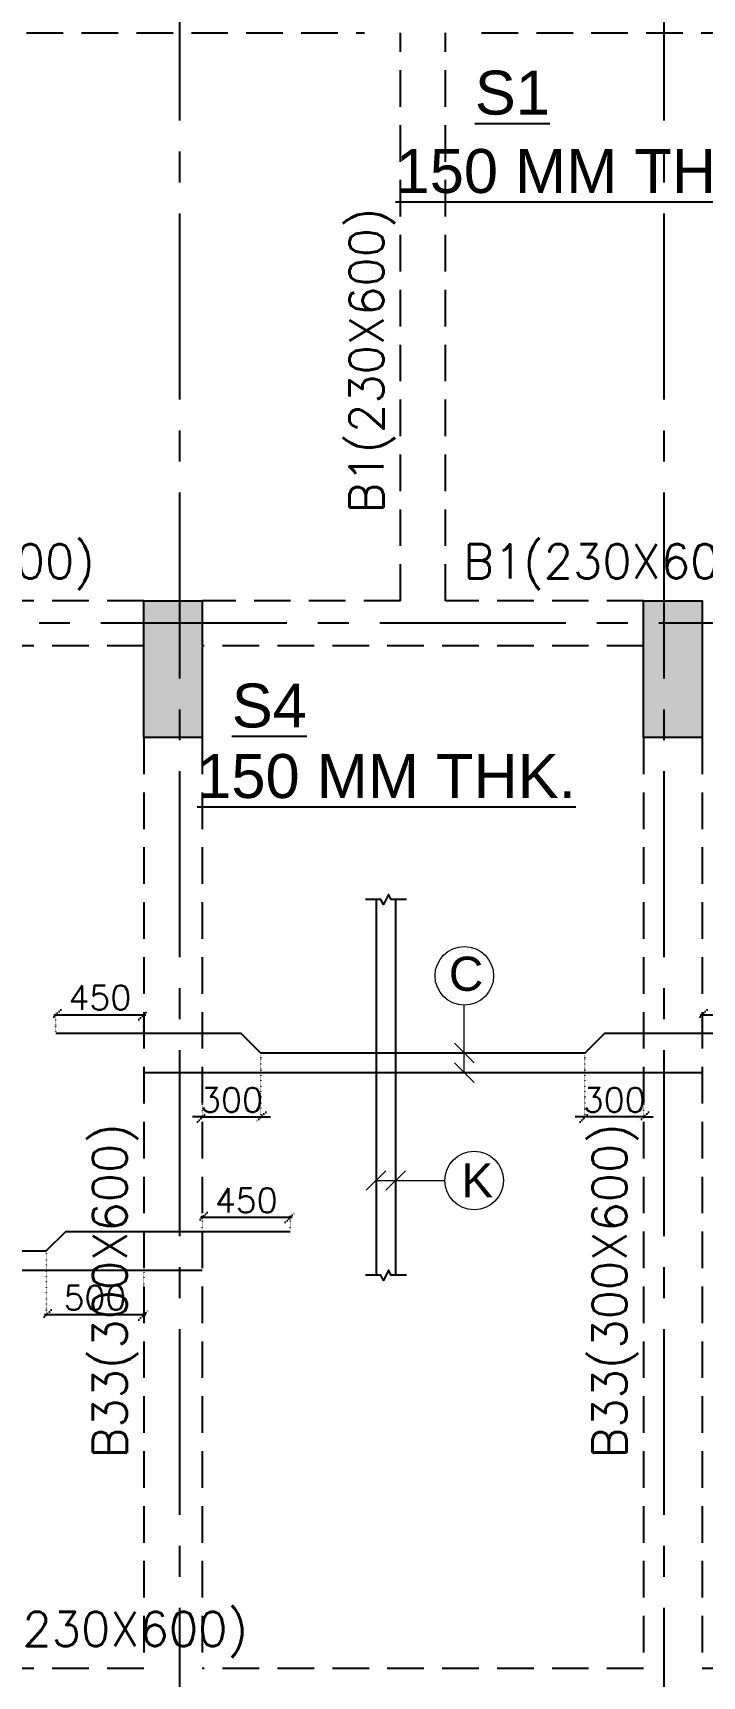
# Model space of a CAD drawing. Header units: millimetres. Extents: x 1921121 to 2008675, y -1544779 to -1482871.
# Drawn here: x 1935724 to 1939152, y -1498319 to -1489900 of the extents above; entities that cross this region are included whole.
import ezdxf

# ---------------------------------------------------------------- set-up
doc = ezdxf.new("R2010")
doc.units = ezdxf.units.MM
doc.header["$MEASUREMENT"] = 0
doc.header["$PDMODE"] = 98
for name, pattern in [('1', [0]), ('ACAD_ISO02W100', [15, 12, -3]), ('CENTER2', [28.575000000000003, 19.05, -3.175, 3.175, -3.175]), ('DOT', [0.25, 0, -0.25]), ('HIDDEN', [0.375, 0.25, -0.125])]:
    doc.linetypes.add(name, pattern=pattern)
for name, color, linetype in [('BEAM NO', 7, '1'), ('BEAM-230X600', 150, 'Continuous'), ('BEAM-300X600', 4, 'Continuous'), ('DIM', 191, 'Continuous'), ('Gabion Wall', 7, 'Continuous'), ('s-steel', 1, 'Continuous'), ('SLAB NO.', 4, 'Continuous'), ('STR.COLUMN', 1, 'Continuous')]:
    doc.layers.add(name, color=color, linetype=linetype)
for name, color, linetype, lineweight in [('BRICK WALL_MOFA', 8, 'Continuous', 30), ('CENTER_LINE', 8, 'CENTER2', 25), ('DIMENSION_MOFA', 62, 'HIDDEN', 15), ('GRID', 252, 'ACAD_ISO02W100', 9), ('LEADER', 191, 'Continuous', 15), ('SLAB STEEL MARK', 133, 'Continuous', 30)]:
    doc.layers.add(name, color=color, linetype=linetype, lineweight=lineweight)
doc.styles.add('DEEPAK', font='arial.ttf')
doc.styles.add('ROMANS', font='romans.shx')
doc.styles.add('RS', font='romans.shx', dxfattribs={"width": 0.9})
doc.styles.add('style1', font='arial.ttf')
doc.dimstyles.new('KRUNAL-MM', dxfattribs={"dimtxt": 50, "dimasz": 35, "dimexe": 25, "dimexo": 0, "dimgap": 15, "dimtad": 1, "dimdec": 0, "dimzin": 0, "dimdsep": 46, "dimtxsty": 'RS', "dimblk": 'OBLIQUE', "dimcen": 0, "dimdle": 25, "dimclrd": 256, "dimclre": 256, "dimclrt": 7, "dimadec": 0, "dimazin": 0, "dimtfac": 1, "dimtdec": 0, "dimtix": 1, "dimtmove": 0, "dimatfit": 2, "dimfxl": 1, "dimtolj": 1, "dimtzin": 0, "dimlwd": -1, "dimlwe": -1, "dimarcsym": 0})
doc.dimstyles.new('pag', dxfattribs={"dimtxt": 180, "dimasz": 150, "dimexe": 100, "dimexo": 0, "dimgap": 50, "dimtad": 1, "dimdec": 0, "dimzin": 0, "dimdsep": 46, "dimtxsty": 'ROMANS', "dimblk": 'OBLIQUE', "dimcen": 0, "dimdle": 100, "dimclrd": 256, "dimclre": 256, "dimclrt": 256, "dimadec": 0, "dimazin": 0, "dimtfac": 1, "dimtdec": 0, "dimtmove": 2, "dimatfit": 3, "dimfxl": 1, "dimtolj": 1, "dimtzin": 0, "dimlwd": -1, "dimlwe": -1, "dimarcsym": 0})

# ---------------------------------------------------------------- blocks, each defined once
blk = doc.blocks.new('FIRST FLOOR COLUMNS')
at = {"layer": 'CENTER_LINE', "ltscale": 50}
for p, q in [((8895, -42203.11614531162), (8895, 16037.95197904669)), ((11375, -42203.11614527553), (11375, 16037.95197908278)), ((68022.25780571625, 8084.999999998137), (-4699.232308062725, 8084.999999998137))]:
    blk.add_line(p, q, dxfattribs=at)
blk = doc.blocks.new('_Oblique')
at = {"color": 0, "linetype": 'ByBlock', "lineweight": -2}
blk.add_line((-0.5, -0.5), (0.5, 0.5), dxfattribs=at)
blk = doc.blocks.new('*D43')
at = {"layer": 'Defpoints', "color": 0, "linetype": 'DOT', "ltscale": 5, "transparency": 16777216}
for p in [(1936891.715590168, -1495126.996918141), (1936592.074790639, -1495227.000064122), (1936891.715590168, -1495454.386315381)]:
    blk.add_point(p, dxfattribs=at)
at = {"layer": 'DIM', "color": 191, "linetype": 'DOT', "ltscale": 5, "transparency": 16777216}
for p, q in [((1936891.715590168, -1495136.996918141), (1936891.715590168, -1495464.38631538)), ((1936592.07479064, -1495237.000064122), (1936592.07479064, -1495464.38631538))]:
    blk.add_line(p, q, dxfattribs=at)
at = {"layer": 'DIM', "color": 191, "ltscale": 5, "transparency": 16777216}
for p, q in [((1936592.07479064, -1495454.38631538), (1936542.07479064, -1495454.38631538)), ((1936592.07479064, -1495454.38631538), (1936891.715590168, -1495454.38631538)), ((1936891.715590168, -1495454.38631538), (1936941.715590168, -1495454.38631538))]:
    blk.add_line(p, q, dxfattribs=at)
at = {"layer": 'DIM', "color": 191, "linetype": 'DOT', "ltscale": 5, "transparency": 16777216, "xscale": 50, "yscale": 50, "zscale": 50}
blk.add_blockref('_Oblique', (1936592.07479064, -1495454.38631538), dxfattribs=at)
at = {"layer": 'DIM', "color": 191, "linetype": 'DOT', "ltscale": 5, "transparency": 16777216, "xscale": 50, "yscale": 50, "zscale": 50, "rotation": 180}
blk.add_blockref('_Oblique', (1936891.715590168, -1495454.38631538), dxfattribs=at)
at = {"layer": 'DIM', "color": 7, "linetype": 'DOT', "ltscale": 5, "transparency": 16777216, "insert": (1936741.895190404, -1495366.88631538), "char_height": 125, "attachment_point": 5, "style": 'ROMANS'}
blk.add_mtext('\\A1;300', dxfattribs=at)
blk = doc.blocks.new('*D44')
at = {"layer": 'Defpoints', "color": 0, "linetype": 'DOT', "ltscale": 5, "transparency": 16777216}
for p in [(1938551.899343651, -1495127.000462125), (1938852.074790639, -1495227.000462571), (1938551.899343651, -1495454.381265751)]:
    blk.add_point(p, dxfattribs=at)
at = {"layer": 'DIM', "color": 191, "linetype": 'DOT', "ltscale": 5, "transparency": 16777216}
for p, q in [((1938551.899343652, -1495137.000462125), (1938551.899343652, -1495464.38126575)), ((1938852.07479064, -1495237.00046257), (1938852.07479064, -1495464.38126575))]:
    blk.add_line(p, q, dxfattribs=at)
at = {"layer": 'DIM', "color": 191, "ltscale": 5, "transparency": 16777216}
for p, q in [((1938551.899343652, -1495454.38126575), (1938501.899343652, -1495454.38126575)), ((1938852.07479064, -1495454.38126575), (1938551.899343652, -1495454.38126575)), ((1938852.07479064, -1495454.38126575), (1938902.07479064, -1495454.38126575))]:
    blk.add_line(p, q, dxfattribs=at)
at = {"layer": 'DIM', "color": 191, "linetype": 'DOT', "ltscale": 5, "transparency": 16777216, "xscale": 50, "yscale": 50, "zscale": 50}
blk.add_blockref('_Oblique', (1938551.899343652, -1495454.38126575), dxfattribs=at)
at = {"layer": 'DIM', "color": 191, "linetype": 'DOT', "ltscale": 5, "transparency": 16777216, "xscale": 50, "yscale": 50, "zscale": 50, "rotation": 180}
blk.add_blockref('_Oblique', (1938852.07479064, -1495454.38126575), dxfattribs=at)
at = {"layer": 'DIM', "color": 7, "linetype": 'DOT', "ltscale": 5, "transparency": 16777216, "insert": (1938701.987067146, -1495366.88126575), "char_height": 125, "attachment_point": 5, "style": 'ROMANS'}
blk.add_mtext('\\A1;300', dxfattribs=at)
blk = doc.blocks.new('*D45')
at = {"layer": 'Defpoints', "color": 0, "linetype": 'DOT', "ltscale": 5, "transparency": 16777216}
for p in [(1935792.433991111, -1496140.551861771), (1936292.074790639, -1496240.555007752), (1935792.433991111, -1496467.94125901)]:
    blk.add_point(p, dxfattribs=at)
at = {"layer": 'DIM', "color": 191, "linetype": 'DOT', "ltscale": 5, "transparency": 16777216}
for p, q in [((1935792.433991112, -1496150.55186177), (1935792.433991112, -1496477.94125901)), ((1936292.07479064, -1496250.555007751), (1936292.07479064, -1496477.94125901))]:
    blk.add_line(p, q, dxfattribs=at)
at = {"layer": 'DIM', "color": 191, "ltscale": 5, "transparency": 16777216}
blk.add_line((1936302.07479064, -1496467.94125901), (1935782.433991112, -1496467.94125901), dxfattribs=at)
at = {"layer": 'DIM', "color": 191, "linetype": 'DOT', "ltscale": 5, "transparency": 16777216, "xscale": 50, "yscale": 50, "zscale": 50, "rotation": 180}
blk.add_blockref('_Oblique', (1935792.433991112, -1496467.94125901), dxfattribs=at)
at = {"layer": 'DIM', "color": 191, "linetype": 'DOT', "ltscale": 5, "transparency": 16777216, "xscale": 50, "yscale": 50, "zscale": 50}
blk.add_blockref('_Oblique', (1936292.07479064, -1496467.94125901), dxfattribs=at)
at = {"layer": 'DIM', "color": 7, "linetype": 'DOT', "ltscale": 5, "transparency": 16777216, "insert": (1936042.254390876, -1496380.44125901), "char_height": 125, "attachment_point": 5, "style": 'ROMANS'}
blk.add_mtext('\\A1;500', dxfattribs=at)
blk = doc.blocks.new('*D223')
at = {"layer": 'Defpoints', "color": 0, "linetype": 'DOT', "ltscale": 5, "transparency": 16777216}
for p in [(1936592.074790639, -1495968.721937104), (1936592.074790639, -1496040.551861771), (1937042.074790639, -1496040.551861771)]:
    blk.add_point(p, dxfattribs=at)
at = {"layer": 'DIM', "color": 191, "ltscale": 5, "transparency": 16777216}
blk.add_line((1937052.074790639, -1495968.721937104), (1936582.074790639, -1495968.721937104), dxfattribs=at)
at = {"layer": 'DIM', "color": 191, "linetype": 'DOT', "ltscale": 5, "transparency": 16777216}
for p, q in [((1936592.074790639, -1496030.551861771), (1936592.074790639, -1495958.721937104)), ((1937042.074790639, -1496030.551861771), (1937042.074790639, -1495958.721937104))]:
    blk.add_line(p, q, dxfattribs=at)
at = {"layer": 'DIM', "color": 191, "linetype": 'DOT', "ltscale": 5, "transparency": 16777216, "xscale": 50, "yscale": 50, "zscale": 50, "rotation": 180}
blk.add_blockref('_Oblique', (1936592.074790639, -1495968.721937104), dxfattribs=at)
at = {"layer": 'DIM', "color": 191, "linetype": 'DOT', "ltscale": 5, "transparency": 16777216, "xscale": 50, "yscale": 50, "zscale": 50}
blk.add_blockref('_Oblique', (1937042.074790639, -1495968.721937104), dxfattribs=at)
at = {"layer": 'DIM', "color": 7, "linetype": 'DOT', "ltscale": 5, "transparency": 16777216, "insert": (1936817.074790639, -1495881.221937104), "char_height": 125, "attachment_point": 5, "style": 'ROMANS'}
blk.add_mtext('\\A1;450', dxfattribs=at)
blk = doc.blocks.new('*D224')
at = {"layer": 'Defpoints', "color": 0, "linetype": 'DOT', "ltscale": 5, "transparency": 16777216}
for p in [(1936292.074790639, -1494930.237797063), (1935842.074790639, -1495026.996918142), (1936292.074790639, -1495026.996918142)]:
    blk.add_point(p, dxfattribs=at)
at = {"layer": 'DIM', "color": 191, "ltscale": 5, "transparency": 16777216}
blk.add_line((1935832.074790639, -1494930.237797063), (1936302.074790639, -1494930.237797063), dxfattribs=at)
at = {"layer": 'DIM', "color": 191, "linetype": 'DOT', "ltscale": 5, "transparency": 16777216}
for p, q in [((1935842.074790639, -1495016.996918142), (1935842.074790639, -1494920.237797063)), ((1936292.074790639, -1495016.996918142), (1936292.074790639, -1494920.237797063))]:
    blk.add_line(p, q, dxfattribs=at)
at = {"layer": 'DIM', "color": 191, "linetype": 'DOT', "ltscale": 5, "transparency": 16777216, "xscale": 50, "yscale": 50, "zscale": 50, "rotation": 180}
blk.add_blockref('_Oblique', (1935842.074790639, -1494930.237797063), dxfattribs=at)
at = {"layer": 'DIM', "color": 191, "linetype": 'DOT', "ltscale": 5, "transparency": 16777216, "xscale": 50, "yscale": 50, "zscale": 50}
blk.add_blockref('_Oblique', (1936292.074790639, -1494930.237797063), dxfattribs=at)
at = {"layer": 'DIM', "color": 7, "linetype": 'DOT', "ltscale": 5, "transparency": 16777216, "insert": (1936067.074790639, -1494842.737797063), "char_height": 125, "attachment_point": 5, "style": 'ROMANS'}
blk.add_mtext('\\A1;450', dxfattribs=at)
blk = doc.blocks.new('*D225')
at = {"layer": 'Defpoints', "color": 0, "linetype": 'DOT', "ltscale": 5, "transparency": 16777216}
for p in [(1939602.074790639, -1494930.237797063), (1939152.074790639, -1495027.002871199), (1939602.074790639, -1495027.005038604)]:
    blk.add_point(p, dxfattribs=at)
at = {"layer": 'DIM', "color": 191, "ltscale": 5, "transparency": 16777216}
blk.add_line((1939142.074790639, -1494930.237797063), (1939612.074790639, -1494930.237797063), dxfattribs=at)
at = {"layer": 'DIM', "color": 191, "linetype": 'DOT', "ltscale": 5, "transparency": 16777216}
for p, q in [((1939152.074790639, -1495017.002871199), (1939152.074790639, -1494920.237797063)), ((1939602.074790639, -1495017.005038604), (1939602.074790639, -1494920.237797063))]:
    blk.add_line(p, q, dxfattribs=at)
at = {"layer": 'DIM', "color": 191, "linetype": 'DOT', "ltscale": 5, "transparency": 16777216, "xscale": 50, "yscale": 50, "zscale": 50, "rotation": 180}
blk.add_blockref('_Oblique', (1939152.074790639, -1494930.237797063), dxfattribs=at)
at = {"layer": 'DIM', "color": 191, "linetype": 'DOT', "ltscale": 5, "transparency": 16777216, "xscale": 50, "yscale": 50, "zscale": 50}
blk.add_blockref('_Oblique', (1939602.074790639, -1494930.237797063), dxfattribs=at)
at = {"layer": 'DIM', "color": 7, "linetype": 'DOT', "ltscale": 5, "transparency": 16777216, "insert": (1939377.074790639, -1494842.737797063), "char_height": 125, "attachment_point": 5, "style": 'ROMANS'}
blk.add_mtext('\\A1;450', dxfattribs=at)
blk = doc.blocks.new('ARCH COL')
at = {"layer": 'STR.COLUMN', "transparency": 33554687}
h = blk.add_hatch(color=256, dxfattribs=at)
h.dxf.hatch_style = 1
h.paths.add_polyline_path([(241512.3773681722, 8200), (241512.3773681722, 7500), (241812.3773681722, 7500), (241812.3773681722, 8200)])
h = blk.add_hatch(color=256, dxfattribs=at)
h.dxf.hatch_style = 1
h.paths.add_polyline_path([(244072.3773681722, 8200), (244072.3773681722, 7500), (244372.3773681722, 7500), (244372.3773681722, 8200)])
at = {"layer": 'STR.COLUMN', "color": 5}
for points in [[(241512.3773681722, 8200), (241812.3773681722, 8200), (241812.3773681722, 7500), (241512.3773681722, 7500), (241512.3773681722, 8200)], [(244072.3773681722, 8200), (244372.3773681722, 8200), (244372.3773681722, 7500), (244072.3773681722, 7500), (244072.3773681722, 8200)]]:
    blk.add_lwpolyline(points, dxfattribs=at)
blk = doc.blocks.new('zw$7C89')
at = {"layer": 'Gabion Wall'}
h = blk.add_hatch(dxfattribs=at)
h.set_pattern_fill('ANSI36', color=256, scale=1000)
h.set_pattern_definition([(45, (-1922817.541582066, 1391663.806724625), (66.29126073623883, 243.0679560328757), [312.5, -62.5, 0, -62.5])])
edge = h.paths.add_edge_path()
edge.add_ellipse((25471.55985363154, 5545.000000003376), major_axis=(-5200.000000000347, 0), ratio=1, start_angle=387.9869821654851, end_angle=447.55802142169233, ccw=False)
edge.add_ellipse((14594.9999999993, -235.0000000006985), major_axis=(7116.978292165793, 0), ratio=1, start_angle=27.98698218262936, end_angle=89.99999999999626)
edge.add_line((14594.99999999977, 6881.978292165091), (5145.000000053786, 6881.978292165091))
edge.add_ellipse((5145.000000053784, -234.9999999997672), major_axis=(7116.9782921649, 0), ratio=1, start_angle=90, end_angle=137.6529095513554)
edge.add_ellipse((5145.000000053784, -234.9999999998836), major_axis=(7116.978292164993, 0), ratio=1, start_angle=137.6529095513547, end_angle=235.900540105887)
edge.add_line((1155, -6128.325038610725), (1155, -4871.52061640902))
edge.add_ellipse((5145.000000054017, -234.9999999998836), major_axis=(-6116.978292165014, 0), ratio=1, start_angle=317.6529095513557, end_angle=409.2860594930635, ccw=False)
edge.add_ellipse((5145.000000053784, -234.9999999997672), major_axis=(-6116.97829216482, 0), ratio=1, start_angle=270, end_angle=317.65290955135504, ccw=False)
edge.add_line((5145.000000053784, 5881.978292165091), (14594.9999999993, 5881.978292165091))
edge.add_ellipse((14594.9999999993, -235.0000000006985), major_axis=(-6116.978292165785, 0), ratio=1, start_angle=207.9869821753913, end_angle=270, ccw=False)
edge.add_ellipse((25471.55985362688, 5544.999999996042), major_axis=(6199.999999992799, 0), ratio=1, start_angle=207.9869821753517, end_angle=267.9520729151499)
edge.add_line((25249.99999999977, -651.0399636558723), (25249.99999999977, 349.7222180879908))
blk = doc.blocks.new('A$C02ad8bd7')
at = {"layer": 'BEAM NO', "ltscale": 500, "style": 'ROMANS'}
for s, rotation, p in [('B1(230X600)', 89.99997310951831, (9708.411255649291, 15767.81209831662, 1.004906717452237e-09)), ('B1(230X600)', 359.9999731095184, (6661.589588731993, 15435.13549190434, 1.004906717452237e-09)), ('B1(230X600)', 359.9999731095184, (10116.266300858, 15435.13549190434, 1.004906717452237e-09)), ('B33(300X600)', 89.99997310951831, (8393.41125568375, 10926.62638632092, 1.004906717452237e-09)), ('B33(300X600)', 89.99997310951831, (10953.41125568375, 10926.62638632092, 1.004906717452237e-09)), ('B1(230X600)', 359.9999731095184, (7446.084202484693, 9965.13549190457, 1.004906717452237e-09))]:
    blk.add_text(s, height=175, rotation=rotation, dxfattribs=at).set_placement(p)

msp = doc.modelspace()

# ---------------------------------------------------------------- linework, layer by layer
at = {"layer": 'BEAM-230X600', "linetype": 'HIDDEN', "ltscale": 750}
for p, q in [((1933442.074790601, -1489900.34350977), (1937422.074790639, -1489900.34350977)), ((1937607.074790722, -1492810.347027286), (1937607.074790645, -1489900.34350977)), ((1937837.074790722, -1492810.347027286), (1937837.074790645, -1489900.34350977)), ((1938022.074790639, -1489900.34350977), (1941692.074790639, -1489900.34350977)), ((1936292.07479064, -1492810.347027286), (1933142.07479064, -1492810.347027286)), ((1937607.074790722, -1492810.347027286), (1936592.07479064, -1492810.347027286)), ((1938852.07479064, -1492810.347027286), (1937837.074790722, -1492810.347027286)), ((1936292.07479064, -1493040.347027286), (1933142.07479064, -1493040.347027286)), ((1938852.07479064, -1493040.347027286), (1936592.07479064, -1493040.347027286)), ((1936292.074790639, -1498280.347027286), (1933072.074790657, -1498280.347027286)), ((1938852.074790639, -1498280.347027286), (1936592.074790639, -1498280.347027286)), ((1942062.074790639, -1498280.347027286), (1939152.074790639, -1498280.347027286))]:
    msp.add_line(p, q, dxfattribs=at)
at = {"layer": 'BEAM-300X600', "linetype": 'HIDDEN', "ltscale": 750}
for p, q in [((1936292.074790639, -1493510.347027286), (1936292.074790639, -1498280.347027286)), ((1936592.074790639, -1493510.347027286), (1936592.074790639, -1498280.347027286)), ((1938852.074790639, -1493510.347027286), (1938852.074790639, -1498280.347027286)), ((1939152.074790639, -1493510.347027286), (1939152.074790639, -1498280.347027286))]:
    msp.add_line(p, q, dxfattribs=at)
at = {"layer": 'LEADER'}
for centre in [(1937934.094494525, -1494731.456414709), (1937984.714995214, -1495779.936496243)]:
    msp.add_circle(centre, 150, dxfattribs=at)
at = {"layer": 's-steel'}
for points in [[(1937637.324548492, -1494340.486641381), (1937559.214759075, -1494340.486641381), (1937545.890932391, -1494314.337159157), (1937520.038585759, -1494366.636123603), (1937506.714759075, -1494340.486641381), (1937428.255932342, -1494340.486641381)], [(1937482.020056193, -1494340.486641381), (1937482.020056193, -1496265.22431312)], [(1939602.074790639, -1495027.005038604), (1938651.899343651, -1495027.000462125), (1938551.899343651, -1495127.000462125), (1936891.715590168, -1495126.996918141), (1936791.715590168, -1495026.996918142), (1935842.074790639, -1495026.996918142)], [(1936292.074790639, -1495226.996475325), (1939152.074790639, -1495227.000616043)], [(1932957.074790621, -1496040.557531745), (1933873.650237554, -1496040.555405755), (1933973.650237554, -1496140.555405755), (1935792.433991111, -1496140.551861771), (1935892.433991111, -1496040.551861771), (1937042.074790639, -1496040.551861771)], [(1936592.074790639, -1496240.551445058), (1932957.074790621, -1496240.555352281)], [(1937637.324548492, -1496265.22431312), (1937559.214759075, -1496265.22431312), (1937545.890932391, -1496239.074830896), (1937520.038585759, -1496291.373795342), (1937506.714759075, -1496265.22431312), (1937428.255932342, -1496265.22431312)]]:
    msp.add_lwpolyline(points, dxfattribs=at)
at = {"layer": 's-steel', "elevation": 0.0001454998866812817}
msp.add_lwpolyline([(1937582.020056193, -1494340.486641381), (1937582.020056193, -1496265.22431312)], dxfattribs=at)

# ---------------------------------------------------------------- block references
at = {"layer": 'BRICK WALL_MOFA', "color": 251}
msp.add_blockref('A$C02ad8bd7', (1927812.074790639, -1508130.347027286), dxfattribs=at)
at = {"layer": 'DIMENSION_MOFA'}
msp.add_blockref('zw$7C89', (1927665.164407674, -1492925.347027288), dxfattribs=at)
at = {"layer": 'GRID'}
msp.add_blockref('FIRST FLOOR COLUMNS', (1927582.074790639, -1501010.347027286), dxfattribs=at)
at = {"layer": 'STR.COLUMN'}
msp.add_blockref('ARCH COL', (1694779.697422467, -1501010.347027286), dxfattribs=at)

# ---------------------------------------------------------------- texts
at = {"layer": 'SLAB NO.', "color": 6, "style": 'DEEPAK'}
for s, p in [('%%US1', (1937987.995593125, -1490318.940464302)), ('%%U150 MM THK.', (1937582.242579191, -1490720.497052368)), ('%%US4', (1936742.995593098, -1493458.943981963)), ('%%U150 MM THK.', (1936566.381350189, -1493820.204292131))]:
    msp.add_text(s, height=225, dxfattribs=at).set_placement(p)
at = {"layer": 'SLAB STEEL MARK', "style": 'style1'}
for s, p in [('C', (1937854.782938619, -1494808.037821758)), ('K', (1937919.393521863, -1495866.859242368))]:
    msp.add_text(s, height=175, dxfattribs=at).set_placement(p)

# ---------------------------------------------------------------- dimensions: what is measured, and where the dimension line sits
at = {"layer": 'DIM', "linetype": 'DOT', "ltscale": 5}
for base, p1, p2, picture, middle in [((1936292.074790639, -1494930.237797063), (1935842.074790639, -1495026.996918142), (1936292.074790639, -1495026.996918142), '*D224', (1936067.074790639, -1494842.737797063)), ((1939602.074790639, -1494930.237797063), (1939152.074790639, -1495027.002871199), (1939602.074790639, -1495027.005038604), '*D225', (1939377.074790639, -1494842.737797063)), ((1936891.715590168, -1495454.386315381), (1936592.074790639, -1495227.000064122), (1936891.715590168, -1495126.996918141), '*D43', (1936741.895190403, -1495366.886315381)), ((1936592.074790639, -1495968.721937104), (1937042.074790639, -1496040.551861771), (1936592.074790639, -1496040.551861771), '*D223', (1936817.074790639, -1495881.221937104))]:
    dim = msp.add_linear_dim(base=base, p1=p1, p2=p2, dimstyle='pag', override={"dimtxt": 125, "dimasz": 50, "dimexe": 10, "dimexo": 10, "dimgap": 25, "dimtxsty": 'ROMANS', "dimdle": 10, "dimclrd": 191, "dimclre": 191, "dimclrt": 7, "dimtix": 1, "dimtmove": 1}, dxfattribs=at)
    dim.commit()
    dim.dimension.update_dxf_attribs({"geometry": picture, "text_midpoint": middle})
for base, p1, p2, picture, middle in [((1938551.899343651, -1495454.381265751), (1938852.074790639, -1495227.000462571), (1938551.899343651, -1495127.000462125), '*D44', (1938701.987067145, -1495366.881265751)), ((1935792.433991111, -1496467.94125901), (1936292.074790639, -1496240.555007752), (1935792.433991111, -1496140.551861771), '*D45', (1936042.254390875, -1496380.44125901))]:
    dim = msp.add_linear_dim(base=base, p1=p1, p2=p2, angle=180, dimstyle='pag', override={"dimtxt": 125, "dimasz": 50, "dimexe": 10, "dimexo": 10, "dimgap": 25, "dimtxsty": 'ROMANS', "dimdle": 10, "dimclrd": 191, "dimclre": 191, "dimclrt": 7, "dimtix": 1, "dimtmove": 1}, dxfattribs=at)
    dim.commit()
    dim.dimension.update_dxf_attribs({"geometry": picture, "text_midpoint": middle})

# ---------------------------------------------------------------- leaders
at = {"layer": 'LEADER'}
for points in [[(1937934.094494537, -1495226.990238625), (1937934.094494525, -1494881.456414709)], [(1937934.09449454, -1495126.990238625), (1937934.094494525, -1494881.456414709)], [(1937482.029137627, -1495779.936496255), (1937834.714995214, -1495779.936496243)], [(1937582.029137627, -1495779.936496258), (1937834.714995214, -1495779.936496243)]]:
    msp.add_leader(points, dimstyle='KRUNAL-MM', override={"dimasz": 100, "dimtad": 0, "dimldrblk": 'Oblique', "dimfxl": 0.0590551181102363, "dimarcsym": 1}, dxfattribs=at)

doc.saveas('drawing.dxf')
